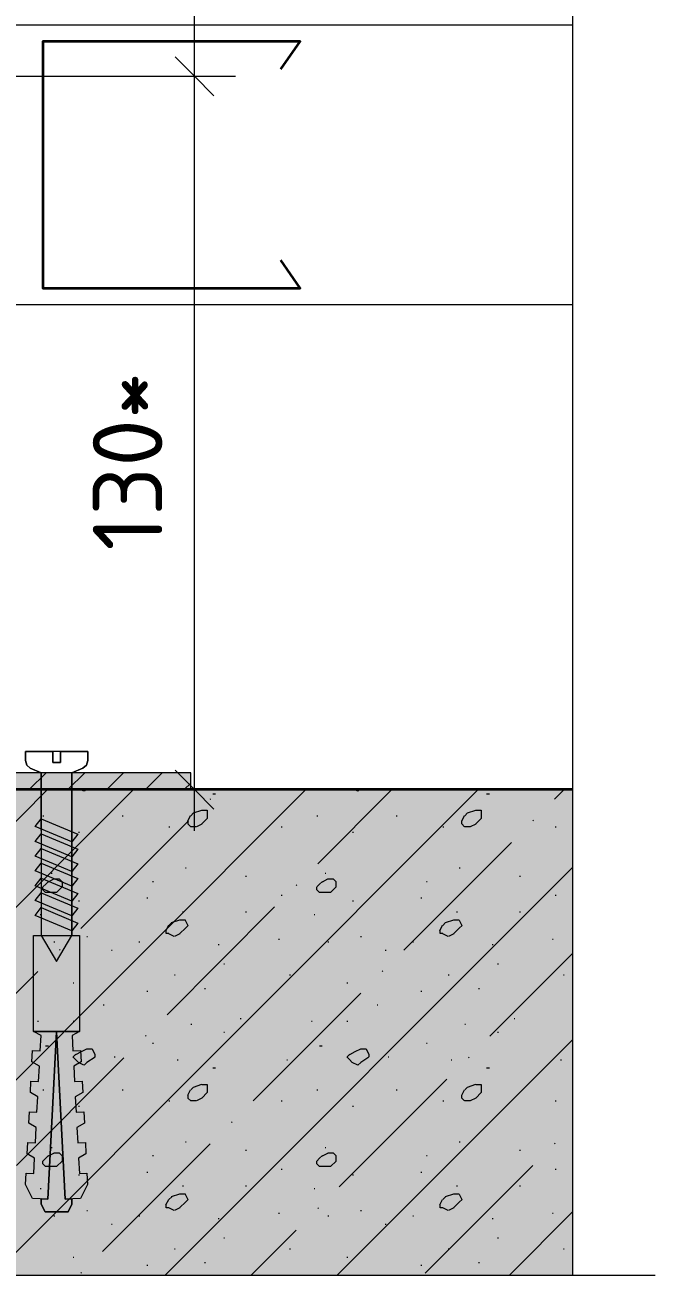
# Model space of a CAD drawing. Header units: millimetres. Extents: x -7839 to 81213, y -1545 to 30369.
# Drawn here: x 79761 to 81156, y 7482 to 10248 of the extents above; entities that cross this region are included whole.
import ezdxf

# ---------------------------------------------------------------- set-up
doc = ezdxf.new("R2010")
doc.units = ezdxf.units.MM
doc.layers.add('PDF _Геометрия', color=7, linetype='Continuous')
doc.layers.add('PDF _Текст', color=7, linetype='Continuous')
doc.layers.add('PDF _Сплошная заливка', color=7, linetype='Continuous', true_color=0xffffff)
doc.styles.add('PDF ISOCPEUR', font='isocpeur.ttf')

msp = doc.modelspace()

# ---------------------------------------------------------------- hatches: boundary and pattern name
at = {"layer": 'PDF _Сплошная заливка', "lineweight": 25, "true_color": 0xc0c0c0, "transparency": 33554559}
msp.add_hatch(color=9, dxfattribs=at).paths.add_polyline_path([(79521.878, 8556.242), (80128.284, 8556.242), (80128.284, 8593.589), (79561.917, 8593.589), (79561.917, 10134.534), (79521.878, 10134.534), (79521.878, 8593.589)])
at = {"layer": 'PDF _Сплошная заливка', "lineweight": 25, "transparency": 33554559}
msp.add_hatch(color=256, dxfattribs=at).paths.add_polyline_path([(75349.583, 7482.325), (76689.885, 7482.325), (76791.911, 7586.152), (76825.348, 7482.325), (80974.053, 7482.325), (80974.053, 8556.242), (75349.583, 8556.242), (75349.583, 8293.169)])

# ---------------------------------------------------------------- linework, layer by layer
at = {"layer": 'PDF _Геометрия', "lineweight": 9, "transparency": 33554687}
for points in [[(80136.481, 8465.281), (80136.481, 10134.534), (80136.481, 11075.467)], [(80974.053, 10248.038), (79430.917, 10248.038), (79430.917, 10134.534), (79561.917, 10134.534), (79561.917, 9856.188), (79561.917, 9751.599), (79572.259, 9775.742), (79574.368, 9779.413), (79577.267, 9782.497), (79580.801, 9784.827), (79584.777, 9786.278), (79588.982, 9786.77), (79609.216, 9786.77), (79609.216, 9629.58), (80974.053, 9629.58)], [(80093.61, 10177.407), (80136.481, 10134.534), (80179.354, 10091.662)], [(79521.878, 10134.534), (80136.481, 10134.534), (80227.443, 10134.534)], [(80136.481, 9085.128), (80136.481, 9343.549), (80136.481, 9345.388)], [(79770.656, 8556.242), (79808.002, 8593.589)], [(79856.414, 8556.242), (79893.761, 8593.589)], [(79942.173, 8556.242), (79979.519, 8593.589)], [(80027.932, 8556.242), (80065.278, 8593.589)], [(80093.61, 8599.115), (80136.481, 8556.242), (80179.354, 8513.369)], [(78927.859, 7482.325), (80001.776, 8556.242)], [(79309.056, 7482.325), (80382.973, 8556.242)], [(79690.253, 7482.325), (80764.17, 8556.242)], [(79694.457, 8439.522), (79811.177, 8556.242)], [(79891.617, 8552.881), (79884.894, 8556.242)], [(79895.074, 8556.242), (79891.95, 8553.118)], [(80166.811, 8556.242), (80136.481, 8556.242), (80045.521, 8556.242)], [(80113.69, 8556.242), (80128.284, 8570.835)], [(80176.84, 8546.917), (80182.904, 8546.917)], [(80409.201, 8391.872), (80573.571, 8556.242)], [(80498.023, 8552.881), (80491.3, 8556.242)], [(80501.479, 8556.242), (80498.355, 8553.118)], [(80783.246, 8546.917), (80789.31, 8546.917)], [(80933.348, 8534.821), (80954.769, 8556.242)], [(80170.954, 8534.821), (80172.391, 8536.259)], [(79800.869, 8498.404), (79802.901, 8498.404)], [(79976.727, 8498.404), (79978.759, 8498.404)], [(80121.89, 8486.531), (80127.955, 8498.659)], [(80128.447, 8498.542), (80134.513, 8504.605)], [(80134.425, 8504.7), (80152.617, 8510.763)], [(80152.584, 8510.532), (80164.712, 8510.532), (80164.712, 8498.404), (80164.712, 8492.34)], [(80164.832, 8492.478), (80152.704, 8480.35)], [(80407.275, 8498.404), (80409.307, 8498.404)], [(80583.132, 8498.404), (80585.165, 8498.404)], [(80728.297, 8486.531), (80734.361, 8498.659)], [(80734.853, 8498.542), (80740.917, 8504.605)], [(80740.831, 8504.699), (80759.023, 8510.763)], [(80758.99, 8510.532), (80771.118, 8510.532), (80771.118, 8498.404), (80771.118, 8492.34)], [(80771.238, 8492.477), (80759.11, 8480.349)], [(79885.055, 8248.923), (80123.304, 8487.172)], [(80079.816, 8474.147), (80081.849, 8474.147)], [(80128.061, 8474.245), (80121.997, 8480.309)], [(80122.263, 8480.211), (80122.263, 8486.276)], [(80140.456, 8474.147), (80128.327, 8474.147)], [(80152.791, 8479.867), (80140.661, 8473.803)], [(80328.442, 8474.147), (80330.475, 8474.147)], [(80686.22, 8474.147), (80688.254, 8474.147)], [(80734.467, 8474.245), (80728.402, 8480.309)], [(80728.669, 8480.211), (80728.669, 8486.276)], [(80746.861, 8474.147), (80734.733, 8474.147)], [(80759.196, 8479.867), (80747.067, 8473.803)], [(80885.698, 8487.172), (80887.135, 8488.609)], [(80934.847, 8474.147), (80936.881, 8474.147)], [(79879.701, 8462.02), (79881.735, 8462.02)], [(80486.107, 8462.02), (80488.141, 8462.02)], [(80599.801, 8201.273), (80838.048, 8439.522)], [(80071.45, 7482.325), (80974.053, 8384.927)], [(80116.199, 8383.187), (80118.233, 8383.187)], [(80722.605, 8383.187), (80724.638, 8383.187)], [(79800.989, 8340.876), (79807.053, 8346.94), (79813.117, 8353.004)], [(79813.204, 8352.521), (79825.332, 8358.586)], [(79819.06, 8371.059), (79821.094, 8371.059)], [(79825.124, 8358.93), (79837.254, 8358.93)], [(79836.986, 8359.028), (79843.05, 8352.964)], [(79843.318, 8352.866), (79843.318, 8340.738)], [(80043.431, 8352.866), (80045.464, 8352.866)], [(80249.608, 8364.995), (80251.642, 8364.995)], [(80407.395, 8340.876), (80413.459, 8346.939), (80419.522, 8353.004)], [(80419.609, 8352.522), (80431.738, 8358.586)], [(80425.466, 8371.059), (80427.5, 8371.059)], [(80431.53, 8358.93), (80443.658, 8358.93)], [(80443.39, 8359.028), (80449.456, 8352.964)], [(80449.723, 8352.866), (80449.723, 8340.738)], [(80649.837, 8352.866), (80651.869, 8352.866)], [(80856.014, 8364.995), (80858.048, 8364.995)], [(79806.665, 8328.708), (79800.601, 8334.772)], [(79800.869, 8334.675), (79800.869, 8340.738)], [(79831.19, 8328.61), (79819.06, 8328.61), (79806.933, 8328.61)], [(79843.438, 8340.876), (79831.31, 8328.748)], [(80361.552, 8344.222), (80362.989, 8345.66)], [(80413.071, 8328.708), (80407.007, 8334.772)], [(80407.275, 8334.675), (80407.275, 8340.738)], [(80437.594, 8328.61), (80425.466, 8328.61), (80413.338, 8328.61)], [(80449.843, 8340.876), (80437.714, 8328.748)], [(79879.701, 8310.418), (79881.735, 8310.418)], [(80031.303, 8316.482), (80033.336, 8316.482)], [(80328.442, 8322.546), (80330.475, 8322.546)], [(80486.107, 8310.418), (80488.141, 8310.418)], [(80637.709, 8316.482), (80639.742, 8316.482)], [(80934.847, 8322.546), (80936.881, 8322.546)], [(79794.805, 8280.098), (79796.837, 8280.098)], [(80075.654, 8058.324), (80313.902, 8296.572)], [(80110.136, 8286.162), (80112.168, 8286.162)], [(80249.608, 8286.162), (80251.642, 8286.162)], [(80401.211, 8280.098), (80403.243, 8280.098)], [(80716.541, 8286.162), (80718.574, 8286.162)], [(80856.014, 8286.162), (80858.048, 8286.162)], [(80073.377, 8243.969), (80079.443, 8256.097)], [(80079.816, 8237.65), (80073.751, 8237.65), (80073.751, 8243.714)], [(80079.936, 8255.979), (80086, 8262.043)], [(80085.912, 8262.137), (80104.106, 8268.201)], [(80104.072, 8267.97), (80116.199, 8267.97)], [(80122.383, 8255.979), (80116.32, 8249.915), (80104.192, 8237.787)], [(80116.026, 8267.71), (80122.09, 8255.581)], [(80679.784, 8243.968), (80685.848, 8256.097)], [(80686.22, 8237.65), (80680.156, 8237.65), (80680.156, 8243.714)], [(80686.34, 8255.979), (80692.404, 8262.043)], [(80692.318, 8262.137), (80710.511, 8268.2)], [(80710.477, 8267.97), (80722.605, 8267.97)], [(80728.789, 8255.979), (80722.725, 8249.915), (80710.598, 8237.787)], [(80722.432, 8267.71), (80728.496, 8255.582)], [(79825.124, 8219.457), (79827.158, 8219.457)], [(79897.894, 8231.585), (79899.927, 8231.585)], [(80013.11, 8219.457), (80015.144, 8219.457)], [(80091.731, 8231.485), (80079.602, 8237.549)], [(80104.278, 8237.304), (80092.15, 8231.24)], [(80322.377, 8225.521), (80324.411, 8225.521)], [(80431.53, 8219.457), (80433.564, 8219.457)], [(80504.299, 8231.585), (80506.333, 8231.585)], [(80619.516, 8219.457), (80621.55, 8219.457)], [(80698.137, 8231.485), (80686.008, 8237.549)], [(80710.684, 8237.304), (80698.556, 8231.241)], [(80928.783, 8225.521), (80930.817, 8225.521)], [(79837.405, 8201.273), (79838.842, 8202.711)], [(79952.469, 8201.265), (79954.503, 8201.265)], [(80188.968, 8213.393), (80191.002, 8213.393)], [(80558.875, 8201.265), (80560.909, 8201.265)], [(80790.399, 8010.675), (80974.053, 8194.328)], [(80795.374, 8213.393), (80797.408, 8213.393)], [(80201.097, 8170.945), (80203.13, 8170.945)], [(80807.502, 8170.945), (80809.535, 8170.945)], [(79551.507, 7915.375), (79789.755, 8153.624)], [(80091.944, 8146.689), (80093.976, 8146.689)], [(80346.634, 8146.689), (80348.667, 8146.689)], [(80552.151, 8153.624), (80553.588, 8155.061)], [(80698.35, 8146.689), (80700.382, 8146.689)], [(80953.04, 8146.689), (80955.072, 8146.689)], [(79867.573, 8128.496), (79869.607, 8128.496)], [(80031.303, 8110.304), (80033.336, 8110.304)], [(80158.648, 8116.369), (80160.681, 8116.369)], [(80266.252, 7867.725), (80504.501, 8105.974)], [(80473.979, 8128.496), (80476.012, 8128.496)], [(80637.709, 8110.304), (80639.742, 8110.304)], [(80765.054, 8116.369), (80767.087, 8116.369)], [(79934.278, 8079.984), (79936.312, 8079.984)], [(80540.684, 8079.984), (80542.716, 8079.984)], [(80237.481, 8049.663), (80239.513, 8049.663)], [(80843.886, 8049.663), (80845.919, 8049.663)], [(79788.741, 8043.599), (79790.773, 8043.599)], [(79867.573, 8043.599), (79869.607, 8043.599)], [(80128.327, 8037.536), (80130.361, 8037.536)], [(80395.147, 8043.599), (80397.179, 8043.599)], [(80473.979, 8043.599), (80476.012, 8043.599)], [(80734.733, 8037.536), (80736.767, 8037.536)], [(80028.004, 8010.675), (80029.442, 8012.112)], [(80043.431, 7995.087), (80045.464, 7995.087)], [(80201.097, 8019.343), (80203.13, 8019.343)], [(80452.649, 7482.325), (80974.053, 8003.73)], [(80649.837, 7995.087), (80651.869, 7995.087)], [(80807.502, 8019.343), (80809.535, 8019.343)], [(79806.933, 7989.023), (79812.997, 7989.023)], [(79867.693, 7964.905), (79873.757, 7970.969)], [(79873.845, 7970.486), (79885.973, 7976.55), (79898.1, 7982.614)], [(79897.894, 7982.959), (79910.022, 7982.959)], [(79909.848, 7982.698), (79915.912, 7970.571)], [(79916.086, 7970.831), (79916.086, 7964.767)], [(80413.338, 7989.023), (80419.402, 7989.023)], [(80474.099, 7964.904), (80480.163, 7970.968)], [(80480.249, 7970.486), (80492.378, 7976.55), (80504.506, 7982.614)], [(80504.299, 7982.959), (80516.428, 7982.959)], [(80516.254, 7982.699), (80522.318, 7970.571)], [(80522.492, 7970.831), (80522.492, 7964.767)], [(79742.105, 7724.777), (79980.354, 7963.025)], [(79873.37, 7958.801), (79867.306, 7964.865)], [(79879.433, 7952.737), (79873.37, 7958.8)], [(79891.616, 7946.475), (79879.488, 7952.539)], [(79898.014, 7952.776), (79891.95, 7946.712)], [(79916.239, 7964.62), (79898.046, 7952.492)], [(79958.535, 7964.767), (79960.567, 7964.767)], [(80098.008, 7958.703), (80100.04, 7958.703)], [(80176.84, 7940.511), (80182.904, 7940.511)], [(80340.57, 7958.703), (80342.603, 7958.703)], [(80479.775, 7958.801), (80473.711, 7964.865)], [(80485.839, 7952.737), (80479.775, 7958.8)], [(80498.022, 7946.474), (80485.894, 7952.539)], [(80504.419, 7952.776), (80498.355, 7946.712)], [(80522.644, 7964.621), (80504.453, 7952.492)], [(80564.939, 7964.767), (80566.973, 7964.767)], [(80704.413, 7958.703), (80706.446, 7958.703)], [(80742.749, 7963.025), (80744.187, 7964.462)], [(80783.246, 7940.511), (80789.31, 7940.511)], [(80946.976, 7958.703), (80949.008, 7958.703)], [(80456.851, 7677.127), (80695.099, 7915.375)], [(79800.869, 7891.998), (79802.901, 7891.998)], [(79976.727, 7891.998), (79978.759, 7891.998)], [(80121.89, 7880.125), (80127.954, 7892.254)], [(80128.447, 7892.136), (80134.513, 7898.2)], [(80134.425, 7898.294), (80152.617, 7904.358)], [(80152.584, 7904.127), (80164.712, 7904.127), (80164.712, 7891.998), (80164.712, 7885.934)], [(80164.832, 7886.072), (80152.704, 7873.944)], [(80407.275, 7891.998), (80409.307, 7891.998)], [(80583.132, 7891.998), (80585.165, 7891.998)], [(80728.296, 7880.125), (80734.361, 7892.253)], [(80734.853, 7892.136), (80740.917, 7898.2)], [(80740.831, 7898.293), (80759.024, 7904.357)], [(80758.99, 7904.127), (80771.118, 7904.127), (80771.118, 7891.998), (80771.118, 7885.934)], [(80771.238, 7886.072), (80759.11, 7873.943)], [(79879.701, 7855.614), (79881.735, 7855.614)], [(80079.816, 7867.742), (80081.849, 7867.742)], [(80128.06, 7867.84), (80121.996, 7873.904)], [(80122.263, 7873.806), (80122.263, 7879.87)], [(80140.456, 7867.742), (80128.327, 7867.742)], [(80152.791, 7873.461), (80140.663, 7867.397)], [(80328.442, 7867.742), (80330.475, 7867.742)], [(80486.107, 7855.614), (80488.141, 7855.614)], [(80686.22, 7867.742), (80688.254, 7867.742)], [(80734.465, 7867.84), (80728.402, 7873.904)], [(80728.669, 7873.806), (80728.669, 7879.87)], [(80746.861, 7867.742), (80734.733, 7867.742)], [(80759.196, 7873.461), (80747.069, 7867.397)], [(80934.847, 7867.742), (80936.881, 7867.742)], [(80218.602, 7820.076), (80220.041, 7821.514)], [(79932.705, 7534.178), (80170.954, 7772.426)], [(80116.199, 7776.781), (80118.233, 7776.781)], [(80722.605, 7776.781), (80724.638, 7776.781)], [(80933.348, 7772.426), (80934.785, 7773.864)], [(79800.989, 7734.47), (79807.053, 7740.534), (79813.117, 7746.598)], [(79813.204, 7746.115), (79825.332, 7752.179)], [(79819.06, 7764.653), (79821.094, 7764.653)], [(79825.124, 7752.525), (79837.254, 7752.525)], [(79836.985, 7752.623), (79843.049, 7746.559)], [(79843.318, 7746.461), (79843.318, 7734.333)], [(80043.431, 7746.461), (80045.464, 7746.461)], [(80249.608, 7758.589), (80251.642, 7758.589)], [(80407.395, 7734.47), (80413.459, 7740.534), (80419.522, 7746.598)], [(80419.61, 7746.115), (80431.738, 7752.18)], [(80425.466, 7764.653), (80427.5, 7764.653)], [(80431.53, 7752.525), (80443.658, 7752.525)], [(80443.39, 7752.623), (80449.454, 7746.559)], [(80449.723, 7746.461), (80449.723, 7734.333)], [(80649.837, 7746.461), (80651.869, 7746.461)], [(80856.014, 7758.589), (80858.048, 7758.589)], [(79806.665, 7722.303), (79800.601, 7728.367)], [(79800.869, 7728.269), (79800.869, 7734.333)], [(79831.19, 7722.205), (79819.06, 7722.205), (79806.933, 7722.205)], [(79843.438, 7734.47), (79831.31, 7722.343)], [(80413.071, 7722.303), (80407.007, 7728.367)], [(80407.275, 7728.269), (80407.275, 7734.333)], [(80437.594, 7722.205), (80425.466, 7722.205), (80413.338, 7722.205)], [(80449.843, 7734.47), (80437.714, 7722.342)], [(80647.449, 7486.528), (80885.698, 7724.777)], [(79879.701, 7704.012), (79881.735, 7704.012)], [(80031.303, 7710.076), (80033.336, 7710.076)], [(80328.442, 7716.141), (80330.475, 7716.141)], [(80486.107, 7704.012), (80488.141, 7704.012)], [(80637.709, 7710.076), (80639.742, 7710.076)], [(80934.847, 7716.141), (80936.881, 7716.141)], [(79794.805, 7673.692), (79796.837, 7673.692)], [(80085.914, 7655.731), (80104.106, 7661.795)], [(80104.072, 7661.564), (80116.199, 7661.564)], [(80110.136, 7679.756), (80112.168, 7679.756)], [(80116.026, 7661.304), (80122.09, 7649.175)], [(80249.608, 7679.756), (80251.642, 7679.756)], [(80401.211, 7673.692), (80403.243, 7673.692)], [(80692.32, 7655.731), (80710.511, 7661.795)], [(80710.477, 7661.564), (80722.605, 7661.564)], [(80716.541, 7679.756), (80718.574, 7679.756)], [(80722.432, 7661.304), (80728.496, 7649.176)], [(80856.014, 7679.756), (80858.048, 7679.756)], [(80073.377, 7637.563), (80079.441, 7649.692)], [(80079.816, 7631.244), (80073.751, 7631.244), (80073.751, 7637.308)], [(80079.936, 7649.573), (80086, 7655.637)], [(80122.383, 7649.573), (80116.32, 7643.51), (80104.192, 7631.382)], [(80679.783, 7637.563), (80685.848, 7649.691)], [(80686.22, 7631.244), (80680.156, 7631.244), (80680.156, 7637.308)], [(80686.34, 7649.573), (80692.404, 7655.637)], [(80722.725, 7643.509), (80710.598, 7631.381)], [(80728.789, 7649.573), (80722.725, 7643.51)], [(79825.124, 7613.052), (79827.158, 7613.052)], [(79897.894, 7625.18), (79899.927, 7625.18)], [(80013.11, 7613.052), (80015.144, 7613.052)], [(80091.73, 7625.079), (80079.602, 7631.143)], [(80104.279, 7630.898), (80092.15, 7624.834)], [(80188.968, 7606.988), (80191.002, 7606.988)], [(80322.377, 7619.116), (80324.411, 7619.116)], [(80409.201, 7629.477), (80410.639, 7630.915)], [(80431.53, 7613.052), (80433.564, 7613.052)], [(80504.299, 7625.18), (80506.333, 7625.18)], [(80619.516, 7613.052), (80621.55, 7613.052)], [(80698.135, 7625.079), (80686.008, 7631.143)], [(80710.685, 7630.899), (80698.556, 7624.834)], [(80795.374, 7606.988), (80797.408, 7606.988)], [(80833.846, 7482.325), (80974.053, 7622.532)], [(80928.783, 7619.116), (80930.817, 7619.116)], [(79952.469, 7594.86), (79954.503, 7594.86)], [(80262.05, 7482.325), (80361.552, 7581.827)], [(80558.875, 7594.86), (80560.909, 7594.86)], [(80201.097, 7564.539), (80203.13, 7564.539)], [(80807.502, 7564.539), (80809.535, 7564.539)], [(80091.944, 7540.283), (80093.976, 7540.283)], [(80346.634, 7540.283), (80348.667, 7540.283)], [(80698.35, 7540.283), (80700.382, 7540.283)], [(80953.04, 7540.283), (80955.072, 7540.283)], [(79867.573, 7522.091), (79869.607, 7522.091)], [(80031.303, 7503.899), (80033.336, 7503.899)], [(80158.648, 7509.963), (80160.681, 7509.963)], [(80473.979, 7522.091), (80476.012, 7522.091)], [(80637.709, 7503.899), (80639.742, 7503.899)], [(80765.054, 7509.963), (80767.087, 7509.963)], [(79885.055, 7486.528), (79886.492, 7487.966)]]:
    msp.add_lwpolyline(points, dxfattribs=at)
at = {"layer": 'PDF _Геометрия', "lineweight": 20, "transparency": 33554687}
for points in [[(76825.348, 7482.325), (80974.053, 7482.325), (80974.053, 10613.023), (80869.019, 10646.375), (80974.053, 10679.727), (81079.143, 10713.873), (80974.053, 10748.018), (81079.143, 10713.873), (80974.053, 10679.727), (80869.019, 10646.375), (80974.053, 10613.023)], [(79865.085, 8465.637), (79865.085, 8577.182), (79865.085, 8593.589), (79889.228, 8603.931), (79865.085, 8593.589), (79889.228, 8603.931), (79897.252, 8610.637), (79900.257, 8620.654), (79897.252, 8610.637), (79900.257, 8620.654), (79900.257, 8640.888), (79839.616, 8640.888), (79839.616, 8616.632), (79822.636, 8616.632), (79822.636, 8640.888), (79761.997, 8640.888), (79761.997, 8620.654), (79765.002, 8610.637), (79773.024, 8603.931), (79797.168, 8593.589), (79797.168, 8233.692), (79831.127, 8175.762), (79865.085, 8233.692), (79865.085, 8593.589), (79865.085, 8233.692)], [(79797.168, 8465.637), (79797.168, 8577.182), (79797.168, 8593.589), (79773.024, 8603.931), (79797.168, 8593.589), (79797.168, 8233.692)], [(79889.228, 8603.931), (79897.252, 8610.637)], [(79897.252, 8610.637), (79889.228, 8603.931)], [(76119.719, 8556.242), (80974.053, 8556.242)], [(80974.053, 7482.325), (81155.974, 7482.325)]]:
    msp.add_lwpolyline(points, dxfattribs=at)
at = {"layer": 'PDF _Геометрия', "lineweight": 35, "transparency": 33554687}
for points in [[(80327.421, 10150.317), (80370.486, 10211.819), (79800.999, 10211.819), (79800.999, 9666.055), (80370.486, 9666.055), (80327.421, 9727.557)], [(80974.053, 8556.242), (76107.59, 8556.242)]]:
    msp.add_lwpolyline(points, dxfattribs=at)
at = {"layer": 'PDF _Геометрия', "lineweight": 9, "transparency": 33554687}
msp.add_lwpolyline([(79521.878, 8556.242), (80128.284, 8556.242), (80128.284, 8593.589), (79561.917, 8593.589), (79561.917, 10134.534), (79521.878, 10134.534)], close=True, dxfattribs=at)
at = {"layer": 'PDF _Геометрия', "lineweight": 20, "transparency": 33554687}
for points in [[(79900.257, 8620.654), (79900.257, 8640.888), (79761.997, 8640.888), (79761.997, 8620.654), (79765.002, 8610.637), (79773.024, 8603.931), (79765.002, 8610.637), (79761.997, 8620.654), (79761.997, 8640.888), (79822.636, 8640.888), (79822.636, 8616.632), (79839.616, 8616.632), (79839.616, 8640.888), (79900.257, 8640.888)], [(79865.085, 8440.627), (79783.827, 8474.585), (79797.168, 8491.564), (79878.426, 8457.606)], [(79865.085, 8407.881), (79783.827, 8441.84), (79797.168, 8458.819), (79878.426, 8424.86)], [(79865.085, 8375.135), (79783.827, 8409.094), (79797.168, 8426.073), (79878.426, 8392.114)], [(79865.085, 8342.389), (79783.827, 8376.348), (79797.168, 8393.327), (79878.426, 8359.368)], [(79865.085, 8309.643), (79783.827, 8343.602), (79797.168, 8360.581), (79878.426, 8326.622)], [(79865.085, 8276.898), (79783.827, 8310.856), (79797.168, 8327.835), (79878.426, 8293.877)], [(79865.085, 8244.151), (79783.827, 8278.11), (79797.168, 8295.089), (79878.426, 8261.131)], [(79856.595, 7622.435), (79865.085, 7639.414), (79865.085, 7650.752), (79850.524, 7649.989), (79831.127, 8020.116), (79811.729, 7649.989), (79777.817, 7651.766), (79762.416, 7682.328), (79763.749, 7707.762), (79780.704, 7706.873), (79782.482, 7740.786), (79765.971, 7750.152), (79767.304, 7775.586), (79784.259, 7774.698), (79786.037, 7808.61), (79769.524, 7817.976), (79770.857, 7843.411), (79787.814, 7842.522), (79789.591, 7876.434), (79773.079, 7885.801), (79774.412, 7911.235), (79791.369, 7910.346), (79793.146, 7944.259), (79776.634, 7953.626), (79777.967, 7979.059), (79794.924, 7978.17), (79796.7, 8012.083), (79780.189, 8021.45), (79882.064, 8021.45), (79865.552, 8012.083), (79867.33, 7978.17), (79884.286, 7979.059), (79885.619, 7953.626), (79869.107, 7944.259), (79870.885, 7910.346), (79887.841, 7911.235), (79889.174, 7885.801), (79872.662, 7876.434), (79874.439, 7842.522), (79891.396, 7843.411), (79892.728, 7817.976), (79876.217, 7808.61), (79877.994, 7774.698), (79894.95, 7775.586), (79896.283, 7750.152), (79879.77, 7740.786), (79881.548, 7706.873), (79898.504, 7707.762), (79899.837, 7682.328), (79884.436, 7651.766), (79850.524, 7649.989), (79831.127, 8020.116), (79811.729, 7649.989), (79777.817, 7651.766), (79762.416, 7682.328), (79763.749, 7707.762), (79780.704, 7706.873), (79782.482, 7740.786), (79765.971, 7750.152), (79767.304, 7775.586), (79784.259, 7774.698), (79786.037, 7808.61), (79769.524, 7817.976), (79770.857, 7843.411), (79787.814, 7842.522), (79789.591, 7876.434), (79773.079, 7885.801), (79774.412, 7911.235), (79791.369, 7910.346), (79793.146, 7944.259), (79776.634, 7953.626), (79777.967, 7979.059), (79794.924, 7978.17), (79796.7, 8012.083), (79780.189, 8021.45), (79780.189, 8233.692), (79882.064, 8233.692), (79882.064, 8021.45), (79780.189, 8021.45), (79780.189, 8233.692), (79882.064, 8233.692), (79882.064, 8021.45), (79780.189, 8021.45), (79882.064, 8021.45), (79865.552, 8012.083), (79867.33, 7978.17), (79884.286, 7979.059), (79885.619, 7953.626), (79869.107, 7944.259), (79870.885, 7910.346), (79887.841, 7911.235), (79889.174, 7885.801), (79872.662, 7876.434), (79874.439, 7842.522), (79891.396, 7843.411), (79892.728, 7817.976), (79876.217, 7808.61), (79877.994, 7774.698), (79894.95, 7775.586), (79896.283, 7750.152), (79879.77, 7740.786), (79881.548, 7706.873), (79898.504, 7707.762), (79899.837, 7682.328), (79884.436, 7651.766), (79850.524, 7649.989), (79831.127, 8020.116), (79850.524, 7649.989), (79865.085, 7650.752), (79865.085, 7639.414), (79856.595, 7622.435), (79805.657, 7622.435), (79797.168, 7639.414), (79797.168, 7650.752), (79797.168, 7639.414), (79805.657, 7622.435)], [(79811.729, 7649.989), (79797.168, 7650.752), (79811.729, 7649.989), (79831.127, 8020.116)]]:
    msp.add_lwpolyline(points, close=True, dxfattribs=at)
at = {"layer": 'PDF _Сплошная заливка', "lineweight": 9, "transparency": 33554559}
msp.add_solid([(80974.053, 10248.038), (80974.053, 10248.113), (80323.073, 10248.038)], dxfattribs=at)

# ---------------------------------------------------------------- texts
at = {"layer": 'PDF _Текст', "lineweight": 25, "transparency": 33554687, "insert": (79988.387, 9085.128), "char_height": 154.027, "attachment_point": 4, "rotation": 90, "style": 'PDF ISOCPEUR'}
msp.add_mtext('130*', dxfattribs=at)

doc.saveas('drawing.dxf')
